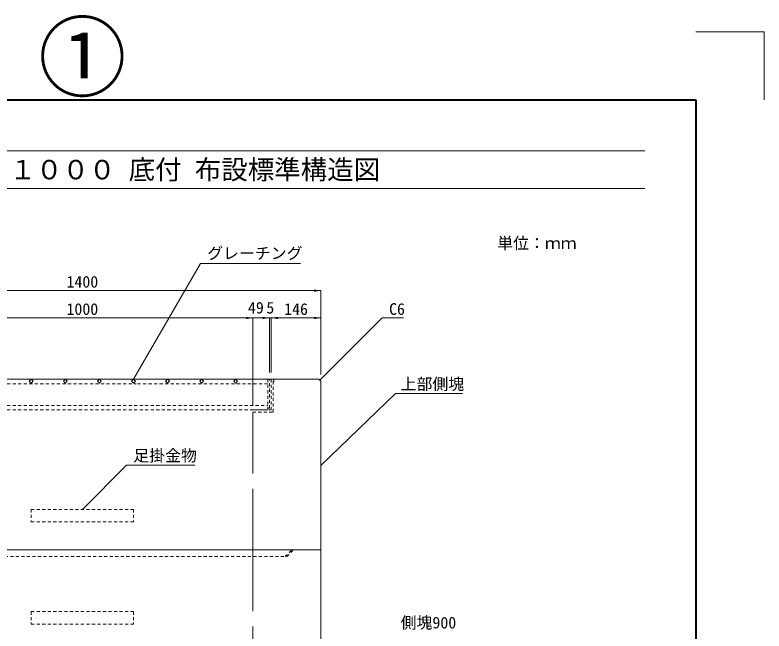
# Model space of a CAD drawing. Units: millimetres at full size; some dimension numbers follow another scale. Extents: x 77366 to 88266, y -325 to 5664.
# Drawn here: x 79368 to 81566, y 3857 to 5664 of the extents above; entities that cross this region are included whole.
import ezdxf
from ezdxf.enums import TextEntityAlignment as Align

# ---------------------------------------------------------------- set-up
doc = ezdxf.new("R2010")
doc.units = ezdxf.units.MM
doc.header["$LTSCALE"] = 30
doc.linetypes.add('DASHED', pattern=[7.5, 6, -1.5])
doc.linetypes.add('USER2', pattern=[0.54, 0.3, -0.24])
for name, color, linetype, lineweight in [('Defpoints_2', 8, 'Continuous', 0), ('ステップ', 7, 'USER2', 9), ('図枠', 7, 'Continuous', 5), ('寸法線', 7, 'Continuous', 13), ('引出線', 4, 'Continuous', 13), ('本体', 2, 'Continuous', 20), ('補助線', 1, 'Continuous', 13), ('ｲﾝｻｰﾄ', 3, 'USER2', 5), ('ｸﾞﾚｰﾁﾝｸﾞ', 7, 'USER2', 9)]:
    doc.layers.add(name, color=color, linetype=linetype, lineweight=lineweight)
doc.styles.add('ＭＳ ゴシック', font='')
doc.styles.get('ＭＳ ゴシック').set_extended_font_data('MS Gothic')

# ---------------------------------------------------------------- blocks, each defined once
blk = doc.blocks.new('filled_arrow')
at = {"color": 0, "linetype": 'Continuous', "lineweight": -2}
blk.add_solid([(7.5, 1.25), (0, 0), (7.5, -1.25)], dxfattribs=at)

msp = doc.modelspace()

# ---------------------------------------------------------------- linework, layer by layer
at = {"layer": 'Defpoints_2', "color": 7, "lineweight": 13}
for p, q in [((81365.8, 5614.64), (81565.8, 5614.64)), ((81565.8, 5614.64), (81565.8, 5414.64))]:
    msp.add_line(p, q, dxfattribs=at)
at = {"layer": 'ステップ'}
for p, q in [((79415.8, 4213.62), (79415.8, 4176.62)), ((79415.8, 4213.62), (79715.8, 4213.62)), ((79715.8, 4213.62), (79715.8, 4176.62)), ((79415.8, 4176.62), (79715.8, 4176.62)), ((79415.8, 3913.62), (79415.8, 3876.62)), ((79415.8, 3913.62), (79715.8, 3913.62)), ((79715.8, 3913.62), (79715.8, 3876.62)), ((79415.8, 3876.62), (79715.8, 3876.62))]:
    msp.add_line(p, q, dxfattribs=at)
at = {"layer": '図枠', "lineweight": 40}
for p, q in [((77765.8, 5414.64), (81365.8, 5414.64)), ((81365.8, 5414.64), (81365.8, -125.36))]:
    msp.add_line(p, q, dxfattribs=at)
at = {"layer": '図枠', "lineweight": 13}
for p, q in [((77915.8, 5265.12), (81215.8, 5265.12)), ((77915.8, 5155.12), (81215.8, 5155.12))]:
    msp.add_line(p, q, dxfattribs=at)
at = {"layer": '寸法線'}
for p, q in [((80265.8, 4855.12), (78865.8, 4855.12)), ((80265.8, 4609.12), (80265.8, 4855.12)), ((79065.8, 4775.12), (80065.8, 4775.12)), ((80114.8, 4775.12), (80025.8, 4775.12)), ((80065.8, 4519.12), (80065.8, 4775.12)), ((80065.8, 4519.12), (80065.8, 4775.12)), ((80159.8, 4775.12), (80074.8, 4775.12)), ((80114.8, 4615.12), (80114.8, 4775.12)), ((80114.8, 4615.12), (80114.8, 4775.12)), ((80119.8, 4775.12), (80265.8, 4775.12)), ((80119.8, 4615.12), (80119.8, 4775.12)), ((80119.8, 4615.12), (80119.8, 4775.12)), ((80265.8, 4609.12), (80265.8, 4775.12))]:
    msp.add_line(p, q, dxfattribs=at)
at = {"layer": '引出線'}
for points in [[(79715.8, 4595.12), (79912.1, 4935.12), (80206.21, 4935.12)], [(80262.8, 4592.12), (80445.8, 4775.12), (80508.19, 4775.12)], [(80265.8, 4342.12), (80484.64, 4553.17), (80681.28, 4553.17)], [(79565.8, 4213.62), (79695.36, 4343.19), (79895.36, 4343.19)]]:
    msp.add_lwpolyline(points, dxfattribs=at)
at = {"layer": '本体'}
for p, q in [((78871.8, 4595.12), (80259.8, 4595.12)), ((80259.8, 4595.12), (80265.8, 4589.12)), ((80265.8, 4589.12), (80265.8, 4095.12)), ((78865.8, 4095.12), (80265.8, 4095.12)), ((80265.8, 4095.12), (80265.8, 3195.12))]:
    msp.add_line(p, q, dxfattribs=at)
at = {"layer": '本体', "linetype": 'DASHED', "lineweight": 9}
for p, q in [((80065.8, 4499.12), (80065.8, 4095.12)), ((80065.8, 4095.12), (80065.8, 3195.12))]:
    msp.add_line(p, q, dxfattribs=at)
at = {"layer": '本体', "linetype": 'USER2', "lineweight": 5}
for p, q in [((80160.8, 4075.12), (80180.8, 4095.12)), ((80165.8, 4075.12), (80185.8, 4095.12)), ((78965.8, 4075.12), (80165.8, 4075.12))]:
    msp.add_line(p, q, dxfattribs=at)
at = {"layer": 'ｲﾝｻｰﾄ'}
msp.add_line((80127.3, 4595.12), (80127.3, 4588.12), dxfattribs=at)
at = {"layer": 'ｸﾞﾚｰﾁﾝｸﾞ'}
for p, q in [((79016.8, 4595.12), (80114.8, 4595.12)), ((79415.8, 4595.12), (79410.14, 4589.47)), ((79421.45, 4589.47), (79415.8, 4595.12)), ((79510.14, 4589.47), (79515.8, 4595.12)), ((79515.8, 4595.12), (79521.45, 4589.47)), ((79610.14, 4589.47), (79615.8, 4595.12)), ((79615.8, 4595.12), (79621.45, 4589.47)), ((79710.14, 4589.47), (79715.8, 4595.12)), ((79715.8, 4595.12), (79721.45, 4589.47)), ((79810.14, 4589.47), (79815.8, 4595.12)), ((79815.8, 4595.12), (79821.45, 4589.47)), ((79910.14, 4589.47), (79915.8, 4595.12)), ((79915.8, 4595.12), (79921.45, 4589.47)), ((80010.14, 4589.47), (80015.8, 4595.12)), ((80015.8, 4595.12), (80021.45, 4589.47)), ((80110.3, 4505.12), (80110.3, 4595.12)), ((80114.8, 4510.12), (80114.8, 4595.12)), ((80119.8, 4505.12), (80119.8, 4595.12)), ((80125.8, 4499.12), (80125.8, 4595.12)), ((79021.3, 4582.12), (79723.3, 4582.12)), ((79410.14, 4589.47), (79415.8, 4583.81)), ((79415.8, 4583.81), (79421.45, 4589.47)), ((79515.8, 4583.81), (79510.14, 4589.47)), ((79521.45, 4589.47), (79515.8, 4583.81)), ((79615.8, 4583.81), (79610.14, 4589.47)), ((79621.45, 4589.47), (79615.8, 4583.81)), ((79715.8, 4583.81), (79710.14, 4589.47)), ((79721.45, 4589.47), (79715.8, 4583.81)), ((79727.8, 4582.12), (80110.3, 4582.12)), ((79815.8, 4583.81), (79810.14, 4589.47)), ((79821.45, 4589.47), (79815.8, 4583.81)), ((79915.8, 4583.81), (79910.14, 4589.47)), ((79921.45, 4589.47), (79915.8, 4583.81)), ((80015.8, 4583.81), (80010.14, 4589.47)), ((80021.45, 4589.47), (80015.8, 4583.81)), ((79021.3, 4518.12), (80110.3, 4518.12)), ((80110.3, 4510.12), (80114.8, 4510.12)), ((80110.3, 4510.12), (80110.3, 4505.12)), ((79021.3, 4505.12), (80110.3, 4505.12)), ((80065.8, 4505.12), (80119.8, 4505.12)), ((80065.8, 4499.12), (80125.8, 4499.12))]:
    msp.add_line(p, q, dxfattribs=at)

# ---------------------------------------------------------------- block references
at = {"layer": '寸法線', "xscale": 2.67, "yscale": 2.67, "rotation": 180}
for p in [(80265.8, 4855.12), (80065.8, 4775.12), (80065.8, 4775.12), (80114.8, 4775.12), (80114.8, 4775.12), (80265.8, 4775.12)]:
    msp.add_blockref('filled_arrow', p, dxfattribs=at)
at = {"layer": '寸法線', "xscale": 2.67, "yscale": 2.67}
msp.add_blockref('filled_arrow', (80119.8, 4775.12), dxfattribs=at)
msp.add_blockref('filled_arrow', (80119.8, 4775.12), dxfattribs=at)
at = {"layer": '引出線', "xscale": 0.133, "yscale": 0.133}
for p, rotation in [((79715.8, 4595.12), 60), ((80262.8, 4592.12), 45), ((80265.8, 4342.12), 44), ((79565.8, 4213.62), 45)]:
    msp.add_blockref('filled_arrow', p, dxfattribs=dict(at, rotation=rotation))

# ---------------------------------------------------------------- texts
at = {"layer": '図枠', "style": 'ＭＳ ゴシック'}
for s, height, p in [(' 集水桝 １０００×１０００ 底付 布設標準構造図 ', 56.96, (79565.8, 5210.12)), ('単位：ｍｍ', 34.18, (80899.53, 4994.42))]:
    msp.add_text(s, height=height, dxfattribs=at).set_placement(p, align=Align.MIDDLE_CENTER)
at = {"layer": '寸法線', "style": 'ＭＳ ゴシック'}
for s, p in [('1400', (79565.8, 4881.12)), ('1000', (79565.8, 4801.12)), ('49', (80075.06, 4805.12)), ('5', (80117.3, 4805.12)), ('146', (80192.8, 4801.12))]:
    msp.add_text(s, height=34.18, dxfattribs=at).set_placement(p, align=Align.MIDDLE_CENTER)
at = {"layer": '引出線', "style": 'ＭＳ ゴシック'}
for s, p in [('グレーチング', (79932.1, 4981.98)), ('C6', (80465.8, 4818.32)), ('上部側塊', (80499.64, 4598.38)), ('足掛金物', (79715.36, 4388.4)), ('側塊900', (80499.64, 3898.38))]:
    msp.add_text(s, height=34.18, dxfattribs=at).set_placement(p, align=Align.TOP_LEFT)
at = {"layer": '補助線', "style": 'ＭＳ ゴシック'}
msp.add_text('①', height=189.9, dxfattribs=at).set_placement((79565.8, 5539.52), align=Align.MIDDLE_CENTER)

doc.saveas('drawing.dxf')
